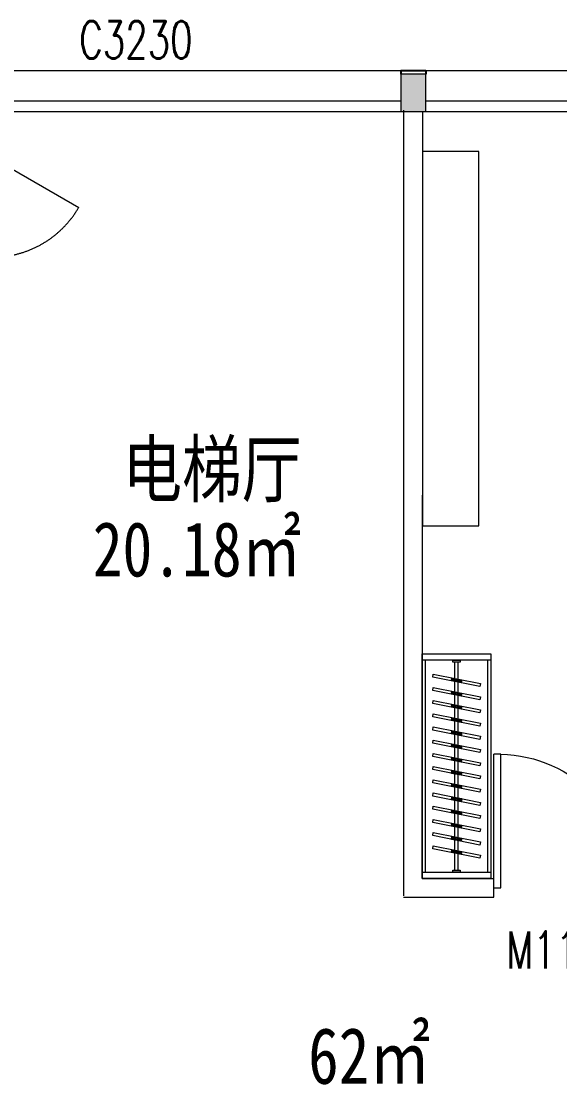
# Model space of a CAD drawing. Header units: millimetres. Extents: x 164760 to 3716174, y -1766400 to 11969.
# Drawn here: x 3556334 to 3560651, y -1511975 to -1503447 of the extents above; entities that cross this region are included whole.
import ezdxf

# ---------------------------------------------------------------- set-up
doc = ezdxf.new("R2010")
doc.units = ezdxf.units.MM
doc.header["$LTSCALE"] = 1000
doc.linetypes.add('HIDDEN', pattern=[0.375, 0.25, -0.125, 0, 0])
doc.layers.get('0').update_dxf_attribs({"color": 253, "linetype": 'CONTINUOUS'})
for name, color, linetype, lineweight in [('COLUMN', 253, 'CONTINUOUS', 0), ('FF-Door【门】', 253, 'CONTINUOUS', 0), ('FF-FURN【成品家具】', 253, 'CONTINUOUS', 0), ('FF-Win【窗】', 253, 'CONTINUOUS', 0), ('PUB_HATCH', 253, 'CONTINUOUS', 0), ('RC-Modelling【天花造型】', 253, 'CONTINUOUS', 0), ('RC-Text【天花文字】', 253, 'CONTINUOUS', 0), ('Wall【墙体】', 253, 'CONTINUOUS', 0), ('Wall【新建墙】', 253, 'CONTINUOUS', 0)]:
    doc.layers.add(name, color=color, linetype=linetype, lineweight=lineweight)
for name, color, linetype in [('FC-Text Annotation', 253, 'CONTINUOUS'), ('SURFACE', 253, 'CONTINUOUS'), ('WINDOW_TEXT', 253, 'CONTINUOUS')]:
    doc.layers.add(name, color=color, linetype=linetype)
doc.styles.add('_TCH_WINDOW', font='SIMPLEX', dxfattribs={"bigfont": 'GBCBIG'})
doc.styles.add('宋体', font='', dxfattribs={"width": 0.7})
doc.styles.add('文字', font='')
doc.styles.get('宋体').set_extended_font_data('SimSun')
doc.styles.get('文字').set_extended_font_data('SimSun')

# ---------------------------------------------------------------- blocks, each defined once
blk = doc.blocks.new('$WINLIB2D$00000004')
for p, q in [((-0.5, 0.5), (0.5, 0.5)), ((-0.5, 0.5), (-0.5, -0.5)), ((0.5, -0.5), (0.5, 0.5)), ((-0.5, 0.2405796575893152), (0.5, 0.2405796575893152)), ((-0.5, -0.5), (0.5, -0.5))]:
    blk.add_line(p, q)
blk = doc.blocks.new('海龙_0918165925')
at = {"layer": 'PUB_HATCH'}
blk.add_hatch(color=256, dxfattribs=at).paths.add_polyline_path([(28700.00000001211, -300.0000016873237), (28900.00000001211, -300.0000016873237), (28900.00000001211, -1.6873236746e-06), (28700.00000001211, -1.6873236746e-06)])
blk = doc.blocks.new('$DorLib2D$00000001')
for p, q in [((0.45, 0.975), (0.5000000000000002, 0.975)), ((0.45, 0), (0.45, 0.975)), ((0.5, 0), (0.5, 0.975)), ((0.5, 0), (0.45, 0))]:
    blk.add_line(p, q)
at = {"lineweight": 13}
blk.add_arc((0.475, 0), 0.975, 91.4692835813538, 180, dxfattribs=at)
blk = doc.blocks.new('DOORBLK101')
at = {"layer": 'FF-Door【门】'}
blk.add_line((-0.5, 0), (2e-16, 0.8660254037844385), dxfattribs=at)
at = {"layer": 'FF-Door【门】', "color": 8, "linetype": 'HIDDEN', "ltscale": 15}
blk.add_arc((-0.5, 0), 1, 0, 60, dxfattribs=at)
blk = doc.blocks.new('海龙_0926162936')
at = {"layer": 'FF-FURN【成品家具】', "color": 1}
for p, q in [((29274.84628236061, -1074.06507091783), (28824.84628239879, -1074.065068436786)), ((28824.84628239879, -1074.065068436786), (28824.85774710635, -4075.767385197105)), ((29274.85774706816, -4075.767387678148), (29274.84628236061, -1074.06507091783)), ((28824.85774710635, -4075.767385197105), (29274.85774706816, -4075.767387678148))]:
    blk.add_line(p, q, dxfattribs=at)
for points in [[(28821.85765120387, -5153.788012942532), (28821.85760073457, -5103.788012942533), (29371.85760073457, -5103.787457780214), (29371.85765120387, -5153.787457780214)], [(28821.8594176299, -6903.788290523691), (28821.85760073457, -5103.788012942533), (29371.85760073457, -5103.787457780214), (29371.85941762943, -6903.787735361373)], [(29066.85766634485, -5168.787765642861), (29066.85765120387, -5153.787765642861), (29126.85765120387, -5153.787705079885), (29126.85766634485, -5168.787705079652)], [(29066.85766634485, -5168.787765642861), (29066.85765120387, -5153.787765642861), (29126.85765120387, -5153.787705079885), (29126.85766634485, -5168.787705079652)], [(29371.85936716013, -6853.787735361374), (29371.85941762943, -6903.787735361373), (28821.8594176299, -6903.788290523691), (28821.85936716059, -6853.788290523691)], [(29126.85935201962, -6838.787982661044), (29126.8593671606, -6853.787982661045), (29066.85936716059, -6853.78804322402), (29066.85935201961, -6838.788043224252)]]:
    blk.add_lwpolyline(points, close=True, dxfattribs=at)
for points in [[(28846.8593671606, -6853.78826528904), (28846.85765120387, -5153.787987707882)], [(29346.85936716013, -6853.787760596024), (29346.85765120387, -5153.787483014865)]]:
    blk.add_lwpolyline(points, dxfattribs=at)
at = {"layer": 'FF-FURN【成品家具】', "color": 1, "ltscale": 0.006}
for points in [[(29084.35935201961, -6838.788025559857), (29084.35766634485, -5168.787747978698)], [(29109.35935201962, -6838.788000325206), (29109.35766634485, -5168.787722744048)]]:
    blk.add_lwpolyline(points, dxfattribs=at)
for points in [[(29283.22040222166, -5365.36698878184), (28905.61799345165, -5290.257595952135), (28910.49522675248, -5265.737959018909), (29288.09763552202, -5340.847351848613)], [(29283.22050909791, -5471.249358051224), (28905.61810032791, -5396.139965221518), (28910.49533362873, -5371.620328288525), (29288.09774239827, -5446.729721117997)], [(29133.6506169294, -5335.615865647793), (29055.18777874392, -5320.008719085948), (29060.06501204427, -5295.489082152722), (29138.52785023022, -5311.0962287148)], [(29135.11378691998, -5328.259974567918), (29056.65094873402, -5312.652828005841), (29058.60184205417, -5302.844973232597), (29137.06468024012, -5318.452119794674)], [(29133.65072380565, -5441.49823491741), (29055.1878856197, -5425.891088355332), (29060.06511892052, -5401.371451422339), (29138.52795710647, -5416.978597984183)], [(29135.11389379623, -5434.142343837535), (29056.65105561027, -5418.535197275458), (29058.60194893042, -5408.727342502213), (29137.06478711637, -5424.334489064291)], [(29283.22061597416, -5577.131727320608), (28905.61820720416, -5502.022334490902), (28910.49544050498, -5477.502697557909), (29288.09784927452, -5552.612090387615)], [(29133.6508306819, -5547.380604186794), (29055.18799249595, -5531.77345762495), (29060.06522579677, -5507.253820691723), (29138.52806398272, -5522.860967253801)], [(29135.11400067201, -5540.02471310692), (29056.65116248606, -5524.417566544842), (29058.60205580667, -5514.609711771598), (29137.06489399262, -5530.216858333675)], [(29283.22072284995, -5683.014096590224), (28905.61831408041, -5607.90470376052), (28910.49554738076, -5583.385066827293), (29288.09795615077, -5658.494459656998)], [(29133.65093755815, -5653.262973456411), (29055.1880993722, -5637.655826894333), (29060.06533267302, -5613.136189961108), (29138.52817085897, -5628.743336523185)], [(29135.11410754826, -5645.907082376304), (29056.65126936231, -5630.299935814459), (29058.60216268292, -5620.492081041215), (29137.0650008684, -5636.099227603059)], [(29283.2208297262, -5788.896465859608), (28905.61842095666, -5713.787073029903), (28910.49565425701, -5689.26743609691), (29288.09806302702, -5764.376828926615)], [(29283.22093660245, -5894.778835129226), (28905.61852783291, -5819.66944229952), (28910.49576113326, -5795.149805366294), (29288.09816990327, -5870.259198195999)], [(29133.6510444344, -5759.145342725794), (29055.18820624845, -5743.538196163718), (29060.06543954927, -5719.018559230724), (29138.52827773523, -5734.625705792801)], [(29135.11421442451, -5751.78945164592), (29056.65137623856, -5736.182305083843), (29058.6022695587, -5726.374450310599), (29137.06510774465, -5741.981596872676)], [(29133.65115131065, -5865.027711995178), (29055.1883131247, -5849.420565433335), (29060.06554642506, -5824.900928500109), (29138.52838461101, -5840.508075062185)], [(29135.11432130076, -5857.671820915304), (29056.65148311481, -5842.064674353459), (29058.60237643495, -5832.256819580216), (29137.0652146209, -5847.86396614206)], [(29283.2210434787, -6000.66120439861), (28905.61863470869, -5925.551811568904), (28910.49586800951, -5901.032174635911), (29288.09827677952, -5976.141567465616)], [(29133.6512581869, -5970.910081264796), (29055.18842000095, -5955.302934702718), (29060.06565330131, -5930.783297769725), (29138.52849148726, -5946.390444331569)], [(29135.11442817701, -5963.554190184921), (29056.65158999106, -5947.947043622844), (29058.6024833112, -5938.1391888496), (29137.06532149715, -5953.746335411677)], [(29283.22115035495, -6106.543573667994), (28905.61874158494, -6031.434180838289), (28910.49597488576, -6006.914543905296), (29288.0983836553, -6082.023936735001)], [(29133.65136506315, -6076.792450534179), (29055.1885268772, -6061.185303972336), (29060.06576017756, -6036.665667039109), (29138.52859836351, -6052.272813601186)], [(29135.11453505326, -6069.436559454305), (29056.65169686731, -6053.829412892228), (29058.60259018745, -6044.021558118984), (29137.0654283734, -6059.628704681061)], [(29283.2212572312, -6212.425942937611), (28905.61884846119, -6137.316550107906), (28910.49608176201, -6112.79691317468), (29288.09849053156, -6187.906306004385)], [(29283.22136410745, -6318.308312206995), (28905.61895533744, -6243.19891937729), (28910.49618863826, -6218.679282444297), (29288.09859740781, -6293.788675274001)], [(29133.65147193894, -6182.674819803796), (29055.18863375299, -6167.06767324172), (29060.06586705381, -6142.548036308727), (29138.52870523976, -6158.15518287057)], [(29135.11464192951, -6175.318928723689), (29056.65180374356, -6159.711782161845), (29058.6026970637, -6149.903927388601), (29137.06553524966, -6165.511073950445)], [(29133.65157881519, -6288.557189073181), (29055.18874062924, -6272.950042511104), (29060.06597393006, -6248.43040557811), (29138.52881211601, -6264.037552140187)], [(29135.1147488053, -6281.201297993306), (29056.65191061935, -6265.594151431229), (29058.60280393996, -6255.786296657985), (29137.06564212591, -6271.393443220063)], [(29283.22147098323, -6424.190681476611), (28905.61906221369, -6349.081288646907), (28910.49629551405, -6324.56165171368), (29288.09870428406, -6399.671044543385)], [(29133.65168569144, -6394.439558342797), (29055.18884750549, -6378.83241178072), (29060.06608080631, -6354.312774847494), (29138.52891899226, -6369.919921409572)], [(29135.11485568155, -6387.08366726269), (29056.6520174956, -6371.476520700846), (29058.60291081621, -6361.668665927602), (29137.06574900169, -6377.275812489447)], [(29283.22157785948, -6530.073050745996), (28905.61916908994, -6454.963657916291), (28910.4964023903, -6430.444020983298), (29288.09881116031, -6505.553413813003)], [(29133.65179256769, -6500.321927612183), (29055.18895438174, -6484.714781050104), (29060.06618768256, -6460.195144117111), (29138.52902586851, -6475.802290678956)], [(29135.1149625578, -6492.966036532307), (29056.65212437185, -6477.35888997023), (29058.60301769199, -6467.551035196986), (29137.06585587794, -6483.158181759063)], [(29283.22168473573, -6635.955420015379), (28905.61927596619, -6560.846027185907), (28910.49650926655, -6536.326390252681), (29288.09891803656, -6611.435783082386)], [(29133.65189944394, -6606.204296881566), (29055.18906125799, -6590.597150319722), (29060.06629455835, -6566.077513386495), (29138.5291327443, -6581.684659948573)], [(29283.22179161198, -6741.837789284997), (28905.61938284198, -6666.728396455292), (28910.4966161428, -6642.208759522066), (29288.09902491281, -6717.318152351771)], [(29135.11506943405, -6598.848405801691), (29056.6522312481, -6583.241259239613), (29058.60312456824, -6573.43340446637), (29137.06596275419, -6589.040551028446)], [(29133.65200632019, -6712.086666151183), (29055.18916813424, -6696.479519589106), (29060.0664014346, -6671.959882656112), (29138.52923962055, -6687.567029217956)], [(29135.1151763103, -6704.730775071308), (29056.65233812435, -6689.12362850923), (29058.60323144449, -6679.315773735988), (29137.06606963044, -6694.922920298065)]]:
    blk.add_lwpolyline(points, close=True, dxfattribs=at)
at = {"layer": 'SURFACE', "color": 1}
for p, q in [((28649.99999996601, -423.750001673121), (28649.99999996601, -453.7500016677658)), ((28649.99999996601, -423.750001673121), (28850.00000005821, -423.750001673121)), ((28850.00000005821, -423.750001673121), (28850.00000005821, -453.7500016677658))]:
    blk.add_line(p, q, dxfattribs=at)
at = {"layer": 'Wall【墙体】', "color": 1}
for p, q in [((28850.00000001211, -453.7500016731209), (28650.00000001211, -453.7500016731209)), ((28650.00000001211, -453.7500016731209), (28650.00000001211, -753.7500016731209)), ((28850.00000001211, -753.7500016731209), (28850.00000001211, -453.7500016731209)), ((28650.00000001211, -753.7500016731209), (28850.00000001211, -753.7500016731209))]:
    blk.add_line(p, q, dxfattribs=at)
at = {"layer": 'Wall【新建墙】', "color": 1}
for p, q in [((28671.86017383169, -742.4761302606202), (28671.86017390713, -7042.514420852064)), ((28824.99999024672, -753.7882905136793), (28821.86016315734, -6903.788290522992)), ((28821.86016315734, -6903.788290522992), (29395.9209545902, -6904.081372087822)), ((29395.9209545902, -7053.749999963677), (29395.9209545902, -6903.74999996624)), ((28671.86017390713, -7053.749999966473), (29395.9209545902, -7053.749999963677))]:
    blk.add_line(p, q, dxfattribs=at)
at = {"color": 1, "xscale": 800.000000537606, "yscale": 800.000000537606, "zscale": 800.000000537606, "rotation": 270.0000001247976}
blk.add_blockref('DOORBLK101', (25374.99999734992, -1522.142581466352), dxfattribs=at)
at = {"layer": 'COLUMN', "color": 1}
blk.add_blockref('海龙_0918165925', (-50, -453.7499999857973), dxfattribs=at)
at = {"layer": 'FF-Door【门】', "color": 1}
ref = blk.add_blockref('$DorLib2D$00000001', (29945.92095455248, -6978.74999996461), dxfattribs=dict(at, xscale=-1100, yscale=1100, zscale=-1100))
ref.add_attrib('A', 'M1122', (29495.91989359213, -7626.532839084743), dxfattribs={"layer": 'WINDOW_TEXT', "height": 297.5, "style": '_TCH_WINDOW', "width": 0.7058823529411766})
ref = blk.add_blockref('$DorLib2D$00000001', (29945.92095448403, -6978.749999966473), dxfattribs=dict(at, xscale=-1100, yscale=1100, zscale=-1100))
ref.add_attrib('A', 'M1122', (29495.91989352321, -7626.532839086606), dxfattribs={"layer": 'WINDOW_TEXT', "height": 297.5, "style": '_TCH_WINDOW', "width": 0.7058823529411766})
at = {"layer": 'FF-Win【窗】', "color": 1}
ref = blk.add_blockref('$WINLIB2D$00000004', (27050.00000002142, -588.7500016677659), dxfattribs=dict(at, xscale=3200, yscale=-330, zscale=3200))
ref.add_attrib('A', 'C3230', (26071.53907273011, -327.5000016679987), dxfattribs={"layer": 'WINDOW_TEXT', "height": 297.5, "style": '_TCH_WINDOW', "width": 0.7058823529411766})
ref = blk.add_blockref('$WINLIB2D$00000004', (30450.00000000372, -588.7500016677659), dxfattribs=dict(at, xscale=3200, yscale=-330, zscale=3200))
ref.add_attrib('A', 'C3230', (30174.81383892242, -327.5000016740523), dxfattribs={"layer": 'WINDOW_TEXT', "height": 297.5, "style": '_TCH_WINDOW', "width": 0.7058823529411766})
at = {"layer": 'FC-Text Annotation', "color": 1, "style": '文字', "width": 0.8}
for s, p in [('电梯厅', (26417.30444334308, -3840.728496319149)), ('20.18㎡', (26180.07280721189, -4482.539867979707))]:
    blk.add_text(s, height=438.5811050578959, dxfattribs=at).set_placement(p)
at = {"layer": 'RC-Text【天花文字】', "color": 1, "style": '宋体', "width": 0.8}
blk.add_text('62㎡', height=450, dxfattribs=at).set_placement((27907.33458380914, -8551.021567185875))

msp = doc.modelspace()

# ---------------------------------------------------------------- block references
at = {"layer": 'RC-Modelling【天花造型】'}
msp.add_blockref('海龙_0926162936', (3530726.910980023, -1503417.096718103), dxfattribs=at)

doc.saveas('drawing.dxf')
